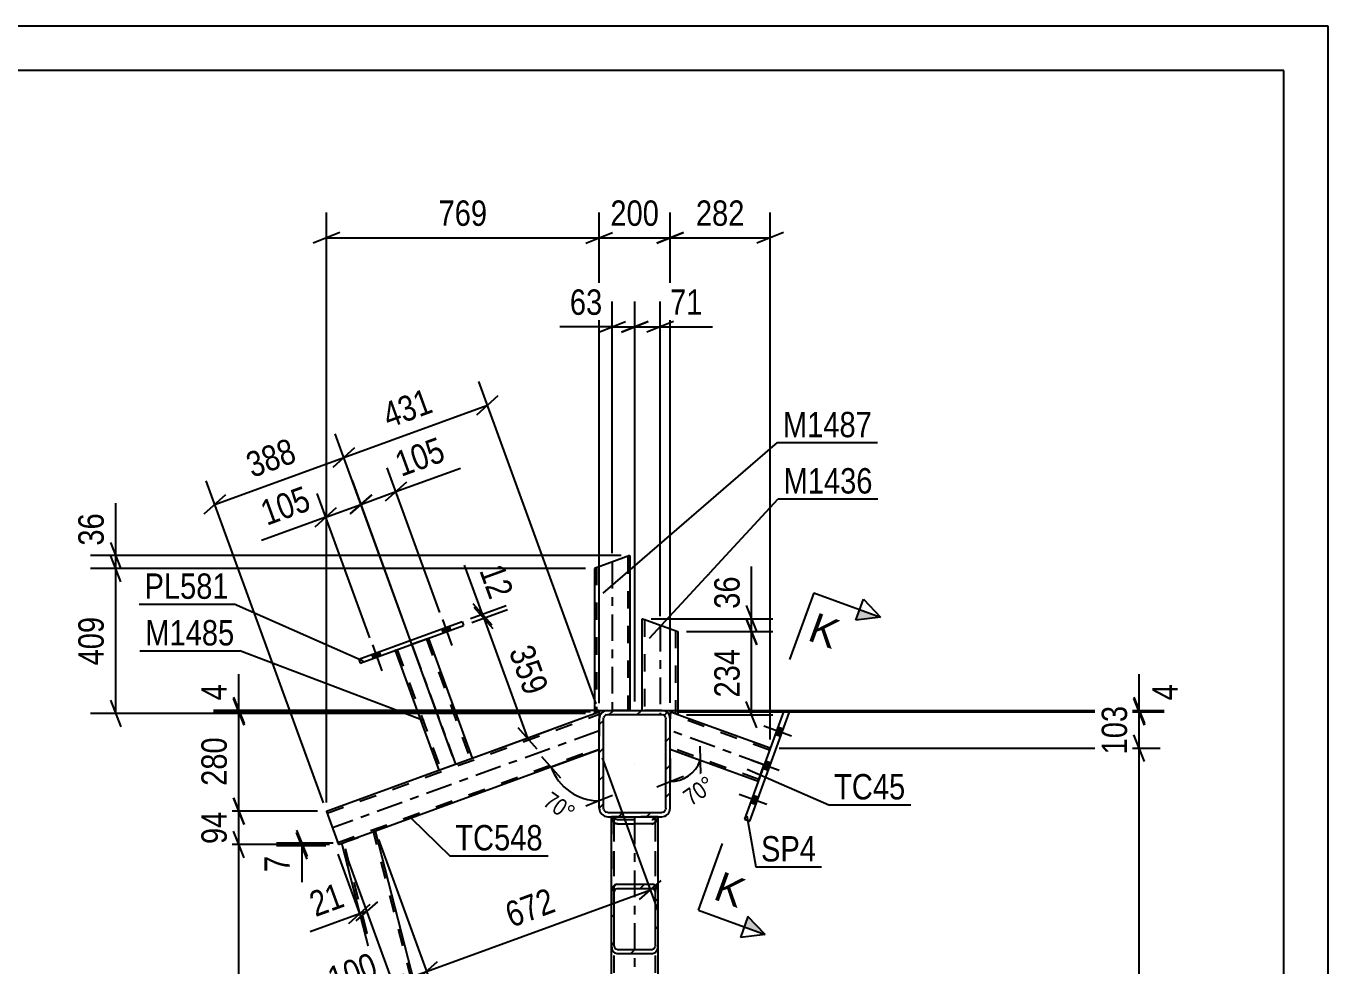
# Model space of a CAD drawing. Header units: millimetres. Extents: x -74 to 767, y -422 to 172.
# Drawn here: x 619.8 to 766.6, y 66.2 to 172.2 of the extents above; entities that cross this region are included whole.
import ezdxf

# ---------------------------------------------------------------- set-up
doc = ezdxf.new("R2010")
doc.units = ezdxf.units.MM
doc.linetypes.add('DXK_LINE_DOT2', pattern=[3.9198, 1.9599, -1.9599])
doc.linetypes.add('DXK_LINE_DOT3', pattern=[5.9187, 2.979, -0.9799, 0.9799, -0.9799])
doc.styles.add('Arial', font='ARIAL.TTF', dxfattribs={"height": 0.2})
doc.styles.add('Arial Narrow', font='ARIALN.TTF', dxfattribs={"height": 0.2})

# ---------------------------------------------------------------- blocks, each defined once
blk = doc.blocks.new('Unknown-389632863-1162')
at = {"color": 5, "linetype": 'Continuous'}
for p, q in [((766.64, 172.22), (-74.36, 172.22)), ((766.64, -421.78), (766.64, 172.22)), ((761.64, 167.22), (-69.36, 167.22)), ((761.64, -416.78), (761.64, 167.22))]:
    blk.add_line(p, q, dxfattribs=at)
blk = doc.blocks.new('Part-389632863-2352 - 2210')
at = {"color": 2, "linetype": 'Continuous'}
for p, q in [((692.46, 94.85), (692.46, 94.06)), ((703.73, 90.74), (693.31, 94.53)), ((702.36, 86.98), (692.46, 90.59))]:
    blk.add_line(p, q, dxfattribs=at)
at = {"color": 7, "linetype": 'DXK_LINE_DOT2'}
for p, q in [((693.31, 94.53), (692.46, 94.85)), ((692.46, 94.85), (692.46, 94.33)), ((703.65, 90.52), (692.46, 94.59)), ((692.46, 90.59), (692.46, 94.06)), ((702.45, 87.21), (692.46, 90.84)), ((702.36, 86.98), (703.73, 90.74))]:
    blk.add_line(p, q, dxfattribs=at)
at = {"color": 7, "linetype": 'DXK_LINE_DOT3'}
blk.add_line((703.05, 88.86), (692.46, 92.72), dxfattribs=at)
blk = doc.blocks.new('Part-389632863-2370 - 2210')
at = {"color": 7, "linetype": 'DXK_LINE_DOT2'}
for p, q in [((685.82, 83.02), (691.1, 83.02)), ((685.82, 68.53), (685.82, 83.02)), ((686.14, -32.58), (686.14, 83.02)), ((690.78, -32.58), (690.78, 83.02)), ((691.1, 68.53), (691.1, 83.02)), ((685.82, -32.58), (685.82, -18.09)), ((691.1, -32.58), (691.1, -18.09)), ((691.1, -32.58), (685.82, -32.58))]:
    blk.add_line(p, q, dxfattribs=at)
at = {"color": 7, "linetype": 'DXK_LINE_DOT3'}
blk.add_line((688.46, -32.58), (688.46, 83.02), dxfattribs=at)
at = {"color": 2, "linetype": 'Continuous'}
for p, q in [((685.82, -18.09), (685.82, 68.53)), ((691.1, -18.09), (691.1, 68.53))]:
    blk.add_line(p, q, dxfattribs=at)
blk = doc.blocks.new('Part-389632863-2306 - 2210')
at = {"linetype": 'Continuous'}
h = blk.add_hatch(dxfattribs=at)
h.set_pattern_fill('', scale=0.7, style=0, pattern_type=0)
h.set_pattern_definition([(45, (684.4554, 83.9788), (-1.57154, 1.57154), [])])
h.paths.add_polyline_path([(684.46, 94.06), (684.46, 83.98), (684.53, 83.61), (684.74, 83.3), (685.05, 83.09), (685.42, 83.02), (691.5, 83.02), (691.86, 83.09), (692.17, 83.3), (692.38, 83.61), (692.46, 83.98), (692.46, 94.06), (692.38, 94.43), (692.17, 94.74), (691.86, 94.95), (691.5, 95.02), (685.42, 95.02), (685.05, 94.95), (684.74, 94.74), (684.53, 94.43)])
h.paths.add_polyline_path([(685.08, 94.4), (685.23, 94.5), (685.42, 94.54), (691.5, 94.54), (691.68, 94.5), (691.83, 94.4), (691.94, 94.24), (691.98, 94.06), (691.98, 83.98), (691.94, 83.8), (691.83, 83.64), (691.68, 83.54), (691.5, 83.5), (685.42, 83.5), (685.23, 83.54), (685.08, 83.64), (684.97, 83.8), (684.94, 83.98), (684.94, 94.06), (684.97, 94.24)])
at = {"color": 2, "linetype": 'Continuous'}
for p, q in [((684.53, 94.43), (684.46, 94.06)), ((684.46, 83.98), (684.46, 94.06)), ((684.94, 94.06), (684.97, 94.24)), ((684.94, 83.98), (684.94, 94.06)), ((685.42, 95.02), (685.05, 94.95)), ((685.23, 94.5), (685.42, 94.54)), ((685.42, 95.02), (691.5, 95.02)), ((685.42, 94.54), (691.5, 94.54)), ((691.86, 94.95), (691.5, 95.02)), ((691.5, 94.54), (691.68, 94.5)), ((691.94, 94.24), (691.98, 94.06)), ((691.98, 83.98), (691.98, 94.06)), ((692.46, 94.06), (692.38, 94.43)), ((692.46, 83.98), (692.46, 94.06)), ((684.46, 83.98), (684.53, 83.61)), ((684.97, 83.8), (684.94, 83.98)), ((691.98, 83.98), (691.94, 83.8)), ((692.38, 83.61), (692.46, 83.98)), ((685.05, 83.09), (685.42, 83.02)), ((685.42, 83.5), (685.23, 83.54)), ((685.42, 83.5), (691.5, 83.5)), ((685.42, 83.02), (691.5, 83.02)), ((691.68, 83.54), (691.5, 83.5)), ((691.5, 83.02), (691.86, 83.09))]:
    blk.add_line(p, q, dxfattribs=at)
at = {"color": 7, "linetype": 'DXK_LINE_DOT3'}
blk.add_line((688.46, 89.02), (688.46, 89.02), dxfattribs=at)
at = {"color": 2, "linetype": 'Continuous'}
for centre, radius, start, end in [((685.42, 94.06), 0.96, 112.5, 157.5), ((685.42, 94.06), 0.48, 112.5, 157.5), ((691.5, 94.06), 0.48, 22.5, 67.5), ((691.5, 94.06), 0.96, 22.5, 67.5), ((685.42, 83.98), 0.48, 202.5, 247.5), ((691.5, 83.98), 0.48, 292.5, 337.5), ((685.42, 83.98), 0.96, 202.5, 247.5), ((691.5, 83.98), 0.96, 292.5, 337.5)]:
    blk.add_arc(centre, radius, start, end, dxfattribs=at)
blk = doc.blocks.new('Bolt-389632863-2275 - 2210')
at = {"linetype": 'Continuous'}
for points in [[(704.9, 92.08), (705.2, 92.91), (704.6, 93.13), (704.3, 92.3)], [(704.9, 92.08), (705.2, 92.91), (704.6, 93.13), (704.3, 92.3)], [(704.9, 92.08), (705.2, 92.91), (704.6, 93.13), (704.3, 92.3)], [(703.5, 88.23), (703.8, 89.06), (703.2, 89.28), (702.9, 88.45)], [(703.5, 88.23), (703.8, 89.06), (703.2, 89.28), (702.9, 88.45)], [(702.1, 84.38), (702.4, 85.2), (701.8, 85.42), (701.49, 84.6)], [(702.1, 84.38), (702.4, 85.2), (701.8, 85.42), (701.49, 84.6)], [(702.1, 84.38), (702.4, 85.2), (701.8, 85.42), (701.49, 84.6)]]:
    blk.add_hatch(color=1, dxfattribs=at).paths.add_polyline_path(points)
at = {"color": 1, "linetype": 'Continuous'}
for p, q in [((706.14, 92.1), (703.02, 93.23)), ((706.14, 92.1), (703.02, 93.23)), ((706.14, 92.1), (703.02, 93.23)), ((705.2, 92.91), (704.6, 93.13)), ((705.2, 92.91), (704.6, 93.13)), ((705.2, 92.91), (704.6, 93.13)), ((704.9, 92.08), (704.3, 92.3)), ((704.9, 92.08), (704.3, 92.3)), ((704.9, 92.08), (704.3, 92.3)), ((704.74, 88.25), (701.62, 89.38)), ((704.74, 88.25), (701.62, 89.38)), ((703.5, 88.23), (702.9, 88.45)), ((703.5, 88.23), (702.9, 88.45)), ((703.8, 89.06), (703.2, 89.28)), ((703.8, 89.06), (703.2, 89.28)), ((703.34, 84.39), (700.22, 85.53)), ((703.34, 84.39), (700.22, 85.53)), ((703.34, 84.39), (700.22, 85.53)), ((702.4, 85.2), (701.8, 85.42)), ((702.4, 85.2), (701.8, 85.42)), ((702.4, 85.2), (701.8, 85.42)), ((702.1, 84.38), (701.49, 84.6)), ((702.1, 84.38), (701.49, 84.6)), ((702.1, 84.38), (701.49, 84.6))]:
    blk.add_line(p, q, dxfattribs=at)
blk = doc.blocks.new('Bolt-389632863-39176 - 2210')
at = {"linetype": 'Continuous'}
for points in [[(667.53, 104.5), (666.7, 104.19), (666.87, 103.74), (667.69, 104.04)], [(659.63, 101.62), (658.81, 101.32), (658.97, 100.87), (659.8, 101.17)]]:
    blk.add_hatch(color=1, dxfattribs=at).paths.add_polyline_path(points)
at = {"color": 1, "linetype": 'Continuous'}
for p, q in [((666.77, 105.28), (667.84, 102.35)), ((667.53, 104.5), (667.69, 104.04)), ((666.7, 104.19), (666.87, 103.74)), ((658.81, 101.32), (658.97, 100.87)), ((658.88, 102.41), (659.95, 99.48)), ((659.63, 101.62), (659.8, 101.17))]:
    blk.add_line(p, q, dxfattribs=at)
blk = doc.blocks.new('Part-389632863-36369 - 2210')
at = {"color": 2, "linetype": 'Continuous'}
for p, q in [((659.21, 81.4), (655.88, 80.19)), ((685.82, -21.68), (659.21, 81.4)), ((655.43, 80.02), (655.46, 80.04)), ((684.5, -32.58), (655.43, 80.02)), ((655.46, 80.04), (655.88, 80.19)), ((684.5, -32.58), (685.42, -32.58))]:
    blk.add_line(p, q, dxfattribs=at)
at = {"color": 7, "linetype": 'DXK_LINE_DOT2'}
for p, q in [((685.82, -22.64), (658.98, 81.32)), ((659.17, 81.39), (659.21, 81.4)), ((655.56, 80.07), (655.88, 80.19)), ((684.75, -32.58), (655.66, 80.11)), ((655.67, 80.11), (655.66, 80.11)), ((655.66, 80.11), (655.67, 80.11)), ((655.71, 80.13), (655.67, 80.11)), ((685.82, -32.58), (685.82, -21.68)), ((685.42, -32.58), (685.82, -32.58))]:
    blk.add_line(p, q, dxfattribs=at)
blk = doc.blocks.new('Part-389632863-2341 - 2210')
at = {"color": 2, "linetype": 'Continuous'}
for p, q in [((705.27, 94.97), (700.82, 82.75)), ((701.43, 82.53), (705.87, 94.75)), ((705.87, 94.75), (705.27, 94.97)), ((700.82, 82.75), (701.43, 82.53))]:
    blk.add_line(p, q, dxfattribs=at)
blk = doc.blocks.new('Part-389632863-2378 - 2210')
at = {"linetype": 'Continuous'}
h = blk.add_hatch(dxfattribs=at)
h.set_pattern_fill('', scale=0.7, style=0, pattern_type=0)
h.set_pattern_definition([(45, (685.8154, 68.5273), (-1.57154, 1.57154), [])])
h.paths.add_polyline_path([(685.82, 74.46), (685.82, 68.53), (685.86, 68.16), (686, 67.86), (686.21, 67.65), (686.46, 67.58), (690.46, 67.58), (690.7, 67.65), (690.91, 67.86), (691.05, 68.16), (691.1, 68.53), (691.1, 74.46), (691.05, 74.82), (690.91, 75.13), (690.7, 75.33), (690.46, 75.4), (686.46, 75.4), (686.21, 75.33), (686, 75.13), (685.86, 74.82)])
h.paths.add_polyline_path([(686.23, 74.79), (686.33, 74.89), (686.46, 74.93), (690.46, 74.93), (690.58, 74.89), (690.68, 74.79), (690.75, 74.64), (690.78, 74.46), (690.78, 68.53), (690.75, 68.35), (690.68, 68.19), (690.58, 68.09), (690.46, 68.05), (686.46, 68.05), (686.33, 68.09), (686.23, 68.19), (686.16, 68.35), (686.14, 68.53), (686.14, 74.46), (686.16, 74.64)])
at = {"color": 2, "linetype": 'Continuous'}
for p, q in [((685.82, 74.46), (685.82, 83.02)), ((691.1, 74.46), (691.1, 83.02)), ((686.46, 75.4), (686.21, 75.33)), ((686.33, 74.89), (686.46, 74.93)), ((686.46, 75.4), (690.46, 75.4)), ((686.46, 74.93), (690.46, 74.93)), ((690.7, 75.33), (690.46, 75.4)), ((690.46, 74.93), (690.58, 74.89)), ((685.86, 74.82), (685.82, 74.46)), ((685.82, 68.53), (685.82, 74.46)), ((686.14, 74.46), (686.16, 74.64)), ((686.14, 68.53), (686.14, 74.46)), ((690.75, 74.64), (690.78, 74.46)), ((690.78, 68.53), (690.78, 74.46)), ((691.1, 74.46), (691.05, 74.82)), ((691.1, 68.53), (691.1, 74.46)), ((685.82, 68.53), (685.86, 68.16)), ((686.16, 68.35), (686.14, 68.53)), ((686.21, 67.65), (686.46, 67.58)), ((686.46, 68.05), (686.33, 68.09)), ((686.46, 68.05), (690.46, 68.05)), ((686.46, 67.58), (690.46, 67.58)), ((690.58, 68.09), (690.46, 68.05)), ((690.46, 67.58), (690.7, 67.65)), ((690.78, 68.53), (690.75, 68.35)), ((691.05, 68.16), (691.1, 68.53))]:
    blk.add_line(p, q, dxfattribs=at)
at = {"color": 7, "linetype": 'DXK_LINE_DOT2'}
for p, q in [((691.1, 83.02), (685.82, 83.02)), ((685.86, 82.8), (685.84, 83.02)), ((686.14, 68.53), (686.14, 83.02)), ((686.16, 83.02), (686.16, 82.99)), ((686.46, 82.22), (686.21, 82.29)), ((686.33, 82.73), (686.46, 82.69)), ((686.46, 82.69), (690.46, 82.69)), ((690.46, 82.69), (690.58, 82.73)), ((690.7, 82.29), (690.46, 82.22)), ((690.75, 82.99), (690.76, 83.02)), ((690.78, 83.02), (690.76, 83.02)), ((690.78, 68.53), (690.78, 83.02)), ((691.08, 83.02), (691.05, 82.8)), ((686.46, 82.22), (690.46, 82.22)), ((685.82, 68.53), (685.82, 74.46)), ((691.1, 68.53), (691.1, 74.46))]:
    blk.add_line(p, q, dxfattribs=at)
for centre, radius, start, end in [((686.71, 83), 0.863, 192.9985, 235.0231), ((686.58, 83.08), 0.432, 192.9985, 235.0231), ((690.33, 83.08), 0.432, 304.9769, 347.0015), ((690.21, 83), 0.863, 304.9769, 347.0015)]:
    blk.add_arc(centre, radius, start, end, dxfattribs=at)
at = {"color": 2, "linetype": 'Continuous'}
for centre, radius, start, end in [((686.71, 74.62), 0.863, 124.9769, 167.0015), ((686.58, 74.54), 0.432, 124.9769, 167.0015), ((690.33, 74.54), 0.432, 12.9985, 55.0231), ((690.21, 74.62), 0.863, 12.9985, 55.0231), ((686.71, 68.36), 0.863, 192.9985, 235.0231), ((686.58, 68.44), 0.432, 192.9985, 235.0231), ((690.33, 68.44), 0.432, 304.9769, 347.0015), ((690.21, 68.36), 0.863, 304.9769, 347.0015)]:
    blk.add_arc(centre, radius, start, end, dxfattribs=at)
blk = doc.blocks.new('Part-389632863-2381 - 2210')
at = {"color": 7, "linetype": 'DXK_LINE_DOT2'}
for p, q in [((691.1, 83.02), (685.82, 83.02)), ((685.82, 83.02), (685.82, 72.38)), ((685.84, 83.02), (685.86, 82.8)), ((686.14, 72.38), (686.14, 83.02)), ((686.14, 83.02), (686.16, 83.02)), ((686.16, 82.99), (686.16, 83.02)), ((686.21, 82.29), (686.33, 82.26)), ((686.46, 82.69), (686.33, 82.73)), ((686.33, 82.26), (686.46, 82.22)), ((686.46, 82.69), (690.46, 82.69)), ((690.58, 82.73), (690.46, 82.69)), ((690.46, 82.22), (690.68, 82.29)), ((690.68, 82.29), (690.7, 82.29)), ((690.76, 83.02), (690.75, 82.99)), ((690.78, 72.38), (690.78, 83.02)), ((691.05, 82.8), (691.08, 83.02)), ((691.1, 72.38), (691.1, 83.02)), ((690.46, 82.22), (686.46, 82.22))]:
    blk.add_line(p, q, dxfattribs=at)
for centre, radius, start, end in [((686.71, 83), 0.863, 192.9984, 235.023), ((686.58, 83.08), 0.432, 192.9984, 235.023), ((690.33, 83.08), 0.432, 304.977, 347.0016), ((690.21, 83), 0.863, 304.977, 347.0016)]:
    blk.add_arc(centre, radius, start, end, dxfattribs=at)
blk = doc.blocks.new('Part-389632863-36368 - 2210')
at = {"color": 7, "linetype": 'DXK_LINE_DOT2'}
for p, q in [((653.76, 83.42), (684.46, 94.59)), ((683.92, 94.65), (684.46, 94.84)), ((684.46, 94.84), (684.46, 94.7)), ((684.46, 94.06), (684.46, 90.59)), ((654.97, 80.11), (684.46, 90.84)), ((666.37, 88.26), (670.13, 89.63)), ((653.68, 83.64), (653.7, 83.61)), ((653.7, 83.61), (653.73, 83.51)), ((655.43, 80.02), (659.21, 81.4)), ((654.95, 80.16), (654.94, 80.18)), ((654.95, 80.16), (654.96, 80.13)), ((654.96, 80.13), (654.95, 80.16)), ((654.96, 80.13), (654.97, 80.11)), ((654.97, 80.11), (654.96, 80.13))]:
    blk.add_line(p, q, dxfattribs=at)
at = {"color": 2, "linetype": 'Continuous'}
for p, q in [((670.13, 89.63), (683.92, 94.65)), ((684.46, 94.84), (684.46, 94.81)), ((684.46, 94.81), (684.46, 94.7)), ((684.46, 94.7), (684.46, 94.33)), ((684.46, 94.33), (684.46, 94.06)), ((684.46, 90.59), (659.21, 81.4)), ((653.68, 83.64), (666.37, 88.26)), ((653.68, 83.64), (653.85, 83.19)), ((653.85, 83.19), (655.05, 79.89)), ((655.05, 79.89), (655.43, 80.02))]:
    blk.add_line(p, q, dxfattribs=at)
at = {"color": 7, "linetype": 'DXK_LINE_DOT3'}
blk.add_line((684.46, 92.72), (654.37, 81.77), dxfattribs=at)
blk = doc.blocks.new('Part-389632863-39169 - 2210')
at = {"color": 7, "linetype": 'DXK_LINE_DOT2'}
for p, q in [((665.21, 103.14), (661.45, 101.78)), ((664.99, 103.06), (669.9, 89.55)), ((665.21, 103.14), (665.21, 103.14)), ((665.21, 103.14), (665.21, 103.14)), ((661.45, 101.78), (661.45, 101.77)), ((661.45, 101.77), (661.45, 101.78)), ((661.68, 101.86), (666.6, 88.34))]:
    blk.add_line(p, q, dxfattribs=at)
at = {"color": 2, "linetype": 'Continuous'}
for p, q in [((665.21, 103.14), (670.13, 89.63)), ((661.45, 101.77), (666.37, 88.26)), ((666.37, 88.26), (670.13, 89.63))]:
    blk.add_line(p, q, dxfattribs=at)
at = {"color": 7, "linetype": 'DXK_LINE_DOT3'}
blk.add_line((663.33, 102.46), (668.25, 88.95), dxfattribs=at)
blk = doc.blocks.new('Part-389632863-39166 - 2210')
at = {"color": 2, "linetype": 'Continuous'}
for p, q in [((689.31, 95.02), (689.31, 105.35)), ((689.31, 105.35), (689.35, 105.34)), ((689.35, 105.34), (689.45, 105.3)), ((689.45, 105.3), (689.79, 105.18)), ((689.79, 105.18), (693.31, 103.9)), ((693.31, 103.9), (693.31, 94.53)), ((691.5, 95.02), (692.46, 95.02)), ((692.46, 95.02), (692.46, 94.85)), ((693.28, 94.55), (692.46, 94.85)), ((693.31, 94.53), (693.28, 94.55))]:
    blk.add_line(p, q, dxfattribs=at)
at = {"color": 7, "linetype": 'DXK_LINE_DOT2'}
for p, q in [((689.45, 105.3), (689.7, 105.21)), ((689.55, 105.27), (689.55, 95.02)), ((689.55, 105.27), (689.57, 105.26)), ((689.61, 105.25), (689.79, 105.18)), ((693.07, 103.99), (693.07, 94.62)), ((691.5, 95.02), (689.31, 95.02))]:
    blk.add_line(p, q, dxfattribs=at)
at = {"color": 7, "linetype": 'DXK_LINE_DOT3'}
blk.add_line((691.31, 104.63), (691.31, 94.53), dxfattribs=at)
blk = doc.blocks.new('Part-389632863-39170 - 2210')
at = {"color": 2, "linetype": 'Continuous'}
for p, q in [((657.34, 100.79), (668.99, 105.03)), ((657.51, 100.34), (669.16, 104.58)), ((668.99, 105.03), (669.16, 104.58)), ((657.34, 100.79), (657.51, 100.34))]:
    blk.add_line(p, q, dxfattribs=at)
blk = doc.blocks.new('Part-389632863-39172 - 2210')
at = {"color": 2, "linetype": 'Continuous'}
for p, q in [((687.92, 112.47), (683.92, 111.02)), ((687.92, 112.47), (687.92, 95.02)), ((683.92, 111.02), (683.92, 94.65)), ((683.92, 94.65), (684.46, 94.84)), ((684.46, 94.84), (684.46, 95.02)), ((684.46, 95.02), (685.42, 95.02))]:
    blk.add_line(p, q, dxfattribs=at)
at = {"color": 7, "linetype": 'DXK_LINE_DOT3'}
blk.add_line((685.92, 111.75), (685.92, 94.65), dxfattribs=at)
at = {"color": 7, "linetype": 'DXK_LINE_DOT2'}
for p, q in [((687.68, 112.39), (687.68, 95.02)), ((684.16, 111.1), (684.18, 111.11)), ((684.16, 111.1), (684.16, 94.74)), ((687.92, 95.02), (685.42, 95.02))]:
    blk.add_line(p, q, dxfattribs=at)
blk = doc.blocks.new('Bolt-389632863-39175 - 2210')
at = {"linetype": 'Continuous'}
for points in [[(667.53, 104.5), (666.7, 104.19), (666.87, 103.74), (667.69, 104.04)], [(659.63, 101.62), (658.81, 101.32), (658.97, 100.87), (659.8, 101.17)]]:
    blk.add_hatch(color=1, dxfattribs=at).paths.add_polyline_path(points)
at = {"color": 1, "linetype": 'Continuous'}
for p, q in [((666.77, 105.28), (667.84, 102.35)), ((667.53, 104.5), (667.69, 104.04)), ((666.7, 104.19), (666.87, 103.74)), ((658.81, 101.32), (658.97, 100.87)), ((658.88, 102.41), (659.95, 99.48)), ((659.63, 101.62), (659.8, 101.17))]:
    blk.add_line(p, q, dxfattribs=at)
blk = doc.blocks.new('StraightDimension-389632863-38601 - 2210')
at = {"color": 7, "linetype": 'Continuous'}
for p, q in [((643.8, 95.02), (643.8, 99.1)), ((643.8, 95.02), (643.8, 99.1)), ((643.2, 96.52), (644.4, 93.52)), ((644.4, 93.34), (643.2, 96.34)), ((684.42, 95.02), (640.95, 95.02)), ((683.46, 94.84), (640.95, 94.84)), ((643.8, 94.84), (643.8, 95.02))]:
    blk.add_line(p, q, dxfattribs=at)
at = {"color": 0}
blk.add_wipeout([(643.05, 98.57), (638.85, 98.57), (638.85, 95.54), (643.05, 95.54)], dxfattribs=at)
at = {"color": 3, "style": 'Arial Narrow'}
blk.add_text('4', height=2.86, rotation=90.0002, dxfattribs=at).set_placement((642.45, 96.14))
blk = doc.blocks.new('StraightDimension-389632863-38658 - 2210')
at = {"color": 7, "linetype": 'Continuous'}
for p, q in [((650.31, 81.52), (651.51, 78.52)), ((651.51, 78.23), (650.31, 81.23)), ((654.43, 80.02), (648.06, 80.02)), ((653.63, 79.73), (648.06, 79.73)), ((650.91, 79.73), (650.91, 80.02)), ((650.91, 79.73), (650.91, 75.65)), ((650.91, 79.73), (650.91, 75.65))]:
    blk.add_line(p, q, dxfattribs=at)
at = {"color": 0}
blk.add_wipeout([(650.16, 79.21), (645.96, 79.21), (645.96, 76.18), (650.16, 76.18)], dxfattribs=at)
at = {"color": 3, "style": 'Arial Narrow'}
blk.add_text('7', height=2.86, rotation=90.0002, dxfattribs=at).set_placement((649.56, 76.78))
blk = doc.blocks.new('StraightDimension-389632863-25273 - 2210')
at = {"color": 7, "linetype": 'Continuous'}
for p, q in [((745.93, 89.24), (744.73, 92.24)), ((704.73, 90.74), (747.73, 90.74)), ((745.33, -46.33), (745.33, 90.74)), ((744.73, -44.83), (745.93, -47.83)), ((715.79, -46.33), (747.73, -46.33))]:
    blk.add_line(p, q, dxfattribs=at)
at = {"color": 0}
blk.add_wipeout([(744.58, 26.46), (740.38, 26.46), (740.38, 17.95), (744.58, 17.95)], dxfattribs=at)
at = {"color": 3, "style": 'Arial Narrow'}
blk.add_text('3427', height=2.863, rotation=90.0002, dxfattribs=at).set_placement((743.98, 18.55))
blk = doc.blocks.new('StraightDimension-389632863-38708 - 2210')
at = {"color": 7, "linetype": 'Continuous'}
for p, q in [((684.8, 89.65), (691.04, 72.5)), ((659.55, 80.46), (665.79, 63.31)), ((689.01, 73.68), (691.42, 75.83)), ((664.97, 65.57), (690.22, 74.76)), ((666.17, 66.64), (663.76, 64.49))]:
    blk.add_line(p, q, dxfattribs=at)
at = {"color": 0}
blk.add_wipeout([(680.48, 72.01), (679.04, 75.96), (672.76, 73.67), (674.2, 69.72)], dxfattribs=at)
at = {"color": 3, "style": 'Arial Narrow'}
blk.add_text('672', height=2.863, rotation=20.002, dxfattribs=at).set_placement((674.55, 70.49))
blk = doc.blocks.new('StraightDimension-389632863-25271 - 2210')
at = {"color": 7, "linetype": 'Continuous'}
for p, q in [((745.33, 95.02), (745.33, 99.1)), ((745.33, 95.02), (745.33, 99.1)), ((744.73, 96.52), (745.93, 93.52)), ((745.93, 93.35), (744.73, 96.35)), ((692.5, 95.02), (748.18, 95.02)), ((693.46, 94.85), (748.18, 94.85)), ((745.33, 94.85), (745.33, 95.02))]:
    blk.add_line(p, q, dxfattribs=at)
at = {"color": 0}
blk.add_wipeout([(750.28, 98.57), (746.08, 98.57), (746.08, 95.54), (750.28, 95.54)], dxfattribs=at)
at = {"color": 3, "style": 'Arial Narrow'}
blk.add_text('4', height=2.86, rotation=90.0002, dxfattribs=at).set_placement((749.68, 96.14))
blk = doc.blocks.new('StraightDimension-389632863-25272 - 2210')
at = {"color": 7, "linetype": 'Continuous'}
for p, q in [((744.73, 96.35), (745.93, 93.35)), ((693.46, 94.85), (747.73, 94.85)), ((745.33, 90.74), (745.33, 94.85)), ((745.93, 89.24), (744.73, 92.24)), ((704.73, 90.74), (747.73, 90.74))]:
    blk.add_line(p, q, dxfattribs=at)
at = {"color": 0}
blk.add_wipeout([(744.58, 96.14), (740.38, 96.14), (740.38, 89.45), (744.58, 89.45)], dxfattribs=at)
at = {"color": 3, "style": 'Arial Narrow'}
blk.add_text('103', height=2.863, rotation=90.0002, dxfattribs=at).set_placement((743.98, 90.05))
blk = doc.blocks.new('StraightDimension-389632863-38604 - 2210')
at = {"color": 7, "linetype": 'Continuous'}
for p, q in [((644.4, 78.39), (643.2, 81.39)), ((654.05, 79.89), (640.95, 79.89)), ((643.8, -32.58), (643.8, 79.89)), ((643.2, -31.08), (644.4, -34.08)), ((683.5, -32.58), (640.95, -32.58))]:
    blk.add_line(p, q, dxfattribs=at)
at = {"color": 0}
blk.add_wipeout([(643.05, 27.91), (638.85, 27.91), (638.85, 19.4), (643.05, 19.4)], dxfattribs=at)
at = {"color": 3, "style": 'Arial Narrow'}
blk.add_text('2812', height=2.863, rotation=90.0002, dxfattribs=at).set_placement((642.45, 20))
blk = doc.blocks.new('StraightDimension-389632863-38602 - 2210')
at = {"color": 7, "linetype": 'Continuous'}
for p, q in [((643.2, 96.34), (644.4, 93.34)), ((683.46, 94.84), (640.95, 94.84)), ((643.8, 83.64), (643.8, 94.84)), ((644.4, 82.14), (643.2, 85.14)), ((652.68, 83.64), (640.95, 83.64))]:
    blk.add_line(p, q, dxfattribs=at)
at = {"color": 0}
blk.add_wipeout([(643.05, 92.59), (638.85, 92.59), (638.85, 85.9), (643.05, 85.9)], dxfattribs=at)
at = {"color": 3, "style": 'Arial Narrow'}
blk.add_text('280', height=2.863, rotation=90.0002, dxfattribs=at).set_placement((642.45, 86.5))
blk = doc.blocks.new('AngleDimension-389632863-24909 - 2210')
at = {"color": 7, "linetype": 'Continuous'}
for p, q in [((695.84, 89.36), (692.46, 90.59)), ((692.46, 86.98), (692.46, 90.59)), ((692.46, 89.59), (692.46, 86.98)), ((695.79, 90.97), (695.89, 87.74)), ((690.96, 86.38), (693.96, 87.58))]:
    blk.add_line(p, q, dxfattribs=at)
blk.add_arc((692.46, 90.59), 3.61, 270, 340.0003, dxfattribs=at)
at = {"color": 0}
blk.add_wipeout([(698.24, 86.08), (696.63, 88.38), (693.1, 85.91), (694.71, 83.61)], dxfattribs=at)
at = {"color": 3, "style": 'Arial Narrow'}
blk.add_text('70°', height=1.909, rotation=35.002, dxfattribs=at).set_placement((694.81, 84.17))
blk = doc.blocks.new('StraightDimension-389632863-38603 - 2210')
at = {"color": 7, "linetype": 'Continuous'}
for p, q in [((643.2, 85.14), (644.4, 82.14)), ((652.68, 83.64), (640.95, 83.64)), ((643.8, 79.89), (643.8, 83.64)), ((644.4, 78.39), (643.2, 81.39)), ((654.05, 79.89), (640.95, 79.89))]:
    blk.add_line(p, q, dxfattribs=at)
at = {"color": 0}
blk.add_wipeout([(643.05, 84.19), (638.85, 84.19), (638.85, 79.34), (643.05, 79.34)], dxfattribs=at)
at = {"color": 3, "style": 'Arial Narrow'}
blk.add_text('94', height=2.863, rotation=90.0002, dxfattribs=at).set_placement((642.45, 79.94))
blk = doc.blocks.new('StraightDimension-389632863-42495 - 2210')
at = {"color": 7, "linetype": 'Continuous'}
for p, q in [((684.46, 95.84), (684.46, 151.18)), ((692.46, 95.85), (692.46, 151.18)), ((682.96, 147.73), (685.96, 148.93)), ((684.46, 148.33), (692.46, 148.33)), ((693.96, 148.93), (690.96, 147.73))]:
    blk.add_line(p, q, dxfattribs=at)
at = {"color": 0}
blk.add_wipeout([(691.8, 149.08), (691.8, 153.28), (685.11, 153.28), (685.11, 149.08)], dxfattribs=at)
at = {"color": 3, "style": 'Arial Narrow'}
blk.add_text('200', height=2.863, dxfattribs=at).set_placement((685.71, 149.68))
blk = doc.blocks.new('StraightDimension-389632863-38673 - 2210')
at = {"color": 7, "linetype": 'Continuous'}
for p, q in [((654.97, 78.79), (658.24, 69.81)), ((655.77, 79.08), (659.04, 70.1)), ((659.43, 73.43), (657.02, 71.28)), ((656.21, 70.98), (658.62, 73.14)), ((657.42, 72.06), (658.22, 72.35))]:
    blk.add_line(p, q, dxfattribs=at)
at = {"color": 0}
blk.add_wipeout([(656.67, 72.59), (655.23, 76.53), (650.67, 74.87), (652.11, 70.93)], dxfattribs=at)
at = {"color": 7, "linetype": 'Continuous'}
blk.add_line((657.42, 72.06), (651.87, 70.04), dxfattribs=at)
blk.add_line((657.42, 72.06), (651.87, 70.04), dxfattribs=at)
at = {"color": 3, "style": 'Arial Narrow'}
blk.add_text('21', height=2.863, rotation=20.002, dxfattribs=at).set_placement((652.46, 71.69))
blk = doc.blocks.new('StraightDimension-389632863-38709 - 2210')
at = {"color": 7, "linetype": 'Continuous'}
for p, q in [((659.55, 80.46), (665.79, 63.31)), ((655.77, 79.08), (662.01, 61.94)), ((666.17, 66.64), (663.76, 64.49)), ((659.99, 63.12), (662.4, 65.27)), ((661.19, 64.19), (664.97, 65.57))]:
    blk.add_line(p, q, dxfattribs=at)
at = {"color": 0}
blk.add_wipeout([(660.44, 64.72), (659.01, 68.66), (652.72, 66.38), (654.16, 62.43)], dxfattribs=at)
at = {"color": 7, "linetype": 'Continuous'}
blk.add_line((661.19, 64.19), (653.92, 61.55), dxfattribs=at)
blk.add_line((661.19, 64.19), (653.92, 61.55), dxfattribs=at)
at = {"color": 3, "style": 'Arial Narrow'}
blk.add_text('100', height=2.863, rotation=20.002, dxfattribs=at).set_placement((654.52, 63.2))
blk = doc.blocks.new('AngleDimension-389632863-38764 - 2210')
at = {"color": 7, "linetype": 'Continuous'}
for p, q in [((677.94, 89.81), (680.09, 87.4)), ((679.01, 88.61), (684.46, 90.59)), ((683.52, 90.25), (679.01, 88.61)), ((684.46, 84.8), (684.46, 90.59)), ((685.96, 85.4), (682.96, 84.2))]:
    blk.add_line(p, q, dxfattribs=at)
blk.add_arc((684.46, 90.59), 5.79, 199.9999, 270, dxfattribs=at)
at = {"color": 0}
blk.add_wipeout([(680.95, 81.83), (682.55, 84.12), (679.03, 86.59), (677.42, 84.3)], dxfattribs=at)
at = {"color": 3, "style": 'Arial Narrow'}
blk.add_text('70°', height=1.909, rotation=-35.002, dxfattribs=at).set_placement((677.98, 84.39))
blk = doc.blocks.new('StraightDimension-389632863-42494 - 2210')
at = {"color": 7, "linetype": 'Continuous'}
for p, q in [((692.46, 95.85), (692.46, 151.18)), ((703.73, 91.74), (703.73, 151.18)), ((690.96, 147.73), (693.96, 148.93)), ((692.46, 148.33), (703.73, 148.33)), ((705.23, 148.93), (702.23, 147.73))]:
    blk.add_line(p, q, dxfattribs=at)
at = {"color": 0}
blk.add_wipeout([(701.44, 149.08), (701.44, 153.28), (694.75, 153.28), (694.75, 149.08)], dxfattribs=at)
at = {"color": 3, "style": 'Arial Narrow'}
blk.add_text('282', height=2.863, dxfattribs=at).set_placement((695.35, 149.68))
blk = doc.blocks.new('StraightDimension-389632863-42496 - 2210')
at = {"color": 7, "linetype": 'Continuous'}
for p, q in [((653.7, 84.61), (653.7, 151.18)), ((684.46, 95.84), (684.46, 151.18)), ((655.2, 148.93), (652.2, 147.73)), ((653.7, 148.33), (684.46, 148.33)), ((682.96, 147.73), (685.96, 148.93))]:
    blk.add_line(p, q, dxfattribs=at)
at = {"color": 0}
blk.add_wipeout([(672.42, 149.08), (672.42, 153.28), (665.73, 153.28), (665.73, 149.08)], dxfattribs=at)
at = {"color": 3, "style": 'Arial Narrow'}
blk.add_text('769', height=2.863, dxfattribs=at).set_placement((666.33, 149.68))
blk = doc.blocks.new('StraightDimension-389632863-42539 - 2210')
at = {"color": 7, "linetype": 'Continuous'}
for p, q in [((684.11, 95.75), (670.87, 132.12)), ((655.66, 123.55), (671.85, 129.44)), ((670.64, 128.37), (673.05, 130.52)), ((667.91, 89.89), (654.68, 126.23)), ((656.86, 124.63), (654.45, 122.47))]:
    blk.add_line(p, q, dxfattribs=at)
at = {"color": 0}
blk.add_wipeout([(666.64, 128.34), (665.2, 132.29), (658.92, 130), (660.35, 126.06)], dxfattribs=at)
at = {"color": 3, "style": 'Arial Narrow'}
blk.add_text('431', height=2.863, rotation=20.002, dxfattribs=at).set_placement((660.71, 126.83))
blk = doc.blocks.new('StraightDimension-389632863-42540 - 2210')
at = {"color": 7, "linetype": 'Continuous'}
for p, q in [((667.91, 89.89), (654.68, 126.23)), ((641.09, 118.25), (655.66, 123.55)), ((654.45, 122.47), (656.86, 124.63)), ((653.34, 84.58), (640.11, 120.93)), ((642.29, 119.32), (639.88, 117.17))]:
    blk.add_line(p, q, dxfattribs=at)
at = {"color": 0}
blk.add_wipeout([(651.26, 122.75), (649.82, 126.69), (643.54, 124.41), (644.97, 120.46)], dxfattribs=at)
at = {"color": 3, "style": 'Arial Narrow'}
blk.add_text('388', height=2.863, rotation=20.002, dxfattribs=at).set_placement((645.33, 121.23))
blk = doc.blocks.new('StraightDimension-389632863-42619 - 2210')
at = {"color": 7, "linetype": 'Continuous'}
for p, q in [((670.1, 104.92), (674.11, 106.38)), ((672.51, 104.2), (670.36, 106.61)), ((671.44, 105.41), (676.35, 91.9)), ((671.07, 89.97), (679.03, 92.87)), ((675.28, 93.1), (677.43, 90.69))]:
    blk.add_line(p, q, dxfattribs=at)
at = {"color": 0}
blk.add_wipeout([(675.74, 95.77), (679.69, 97.2), (677.4, 103.49), (673.46, 102.05)], dxfattribs=at)
at = {"color": 3, "style": 'Arial Narrow'}
blk.add_text('359', height=2.863, rotation=-69.9983, dxfattribs=at).set_placement((674.23, 101.69))
blk = doc.blocks.new('StraightDimension-389632863-42620 - 2210')
at = {"color": 7, "linetype": 'Continuous'}
for p, q in [((669.93, 105.37), (673.95, 106.83)), ((670.1, 104.92), (674.11, 106.38)), ((670.19, 107.06), (672.35, 104.65)), ((672.51, 104.2), (670.36, 106.61)), ((671.27, 105.86), (671.44, 105.41))]:
    blk.add_line(p, q, dxfattribs=at)
at = {"color": 0}
blk.add_wipeout([(671.8, 106.61), (675.74, 108.04), (674.08, 112.61), (670.14, 111.17)], dxfattribs=at)
at = {"color": 7, "linetype": 'Continuous'}
blk.add_line((671.27, 105.86), (669.25, 111.41), dxfattribs=at)
blk.add_line((671.27, 105.86), (669.25, 111.41), dxfattribs=at)
at = {"color": 3, "style": 'Arial Narrow'}
blk.add_text('12', height=2.863, rotation=-69.9983, dxfattribs=at).set_placement((670.9, 110.81))
blk = doc.blocks.new('StraightDimension-389632863-42638 - 2210')
at = {"color": 7, "linetype": 'Continuous'}
for p, q in [((666.49, 106.07), (660.55, 122.37)), ((662.83, 103.85), (656.61, 120.94)), ((662.73, 120.77), (660.32, 118.62)), ((656.38, 117.18), (658.79, 119.33)), ((657.58, 118.26), (661.53, 119.69))]:
    blk.add_line(p, q, dxfattribs=at)
at = {"color": 0}
blk.add_wipeout([(668.05, 122.86), (666.61, 126.81), (660.33, 124.53), (661.77, 120.58)], dxfattribs=at)
at = {"color": 7, "linetype": 'Continuous'}
blk.add_line((661.53, 119.69), (668.8, 122.34), dxfattribs=at)
blk.add_line((661.53, 119.69), (668.8, 122.34), dxfattribs=at)
at = {"color": 3, "style": 'Arial Narrow'}
blk.add_text('105', height=2.863, rotation=20.002, dxfattribs=at).set_placement((662.12, 121.35))
blk = doc.blocks.new('StraightDimension-389632863-42639 - 2210')
at = {"color": 7, "linetype": 'Continuous'}
for p, q in [((662.83, 103.85), (656.61, 120.94)), ((658.59, 103.2), (652.66, 119.5)), ((658.79, 119.33), (656.38, 117.18)), ((652.43, 115.74), (654.84, 117.9)), ((653.63, 116.82), (657.58, 118.26))]:
    blk.add_line(p, q, dxfattribs=at)
at = {"color": 0}
blk.add_wipeout([(652.88, 117.35), (651.45, 121.29), (645.17, 119.01), (646.6, 115.06)], dxfattribs=at)
at = {"color": 7, "linetype": 'Continuous'}
blk.add_line((653.63, 116.82), (646.37, 114.18), dxfattribs=at)
blk.add_line((653.63, 116.82), (646.37, 114.18), dxfattribs=at)
at = {"color": 3, "style": 'Arial Narrow'}
blk.add_text('105', height=2.863, rotation=20.002, dxfattribs=at).set_placement((646.96, 115.83))
blk = doc.blocks.new('StraightDimension-389632863-42715 - 2210')
at = {"color": 7, "linetype": 'Continuous'}
for p, q in [((701.64, 105.35), (701.64, 111.26)), ((701.64, 105.35), (701.64, 111.26)), ((701.04, 106.85), (702.24, 103.85)), ((690.31, 105.35), (704.04, 105.35)), ((702.24, 102.4), (701.04, 105.4)), ((701.64, 103.9), (701.64, 105.35)), ((694.31, 103.9), (704.04, 103.9))]:
    blk.add_line(p, q, dxfattribs=at)
at = {"color": 0}
blk.add_wipeout([(700.89, 110.73), (696.69, 110.73), (696.69, 105.88), (700.89, 105.88)], dxfattribs=at)
at = {"color": 3, "style": 'Arial Narrow'}
blk.add_text('36', height=2.863, rotation=90.0002, dxfattribs=at).set_placement((700.29, 106.48))
blk = doc.blocks.new('StraightDimension-389632863-42716 - 2210')
at = {"color": 7, "linetype": 'Continuous'}
for p, q in [((701.04, 105.4), (702.24, 102.4)), ((694.31, 103.9), (704.04, 103.9)), ((701.64, 94.53), (701.64, 103.9)), ((702.24, 93.03), (701.04, 96.03)), ((694.31, 94.53), (704.04, 94.53))]:
    blk.add_line(p, q, dxfattribs=at)
at = {"color": 0}
blk.add_wipeout([(700.89, 102.56), (696.69, 102.56), (696.69, 95.87), (700.89, 95.87)], dxfattribs=at)
at = {"color": 3, "style": 'Arial Narrow'}
blk.add_text('234', height=2.863, rotation=90.0002, dxfattribs=at).set_placement((700.29, 96.47))
blk = doc.blocks.new('StraightDimension-389632863-42753 - 2210')
at = {"color": 7, "linetype": 'Continuous'}
for p, q in [((629.92, 112.47), (629.92, 118.38)), ((629.92, 112.47), (629.92, 118.38)), ((629.32, 113.97), (630.52, 110.97)), ((686.92, 112.47), (627.07, 112.47)), ((630.52, 109.52), (629.32, 112.52)), ((629.92, 111.02), (629.92, 112.47)), ((682.92, 111.02), (627.07, 111.02))]:
    blk.add_line(p, q, dxfattribs=at)
at = {"color": 0}
blk.add_wipeout([(629.17, 117.85), (624.97, 117.85), (624.97, 113), (629.17, 113)], dxfattribs=at)
at = {"color": 3, "style": 'Arial Narrow'}
blk.add_text('36', height=2.863, rotation=90.0002, dxfattribs=at).set_placement((628.57, 113.6))
blk = doc.blocks.new('StraightDimension-389632863-42754 - 2210')
at = {"color": 7, "linetype": 'Continuous'}
for p, q in [((630.52, 109.52), (629.32, 112.52)), ((682.92, 111.02), (627.07, 111.02)), ((629.92, 94.65), (629.92, 111.02)), ((629.32, 96.15), (630.52, 93.15)), ((682.92, 94.65), (627.07, 94.65))]:
    blk.add_line(p, q, dxfattribs=at)
at = {"color": 0}
blk.add_wipeout([(629.17, 106.18), (624.97, 106.18), (624.97, 99.49), (629.17, 99.49)], dxfattribs=at)
at = {"color": 3, "style": 'Arial Narrow'}
blk.add_text('409', height=2.863, rotation=90.0002, dxfattribs=at).set_placement((628.57, 100.09))
blk = doc.blocks.new('StraightDimension-389632863-42807 - 2210')
at = {"color": 7, "linetype": 'Continuous'}
for p, q in [((688.46, 96.02), (688.46, 141.14)), ((691.31, 105.63), (691.31, 141.14)), ((686.96, 137.69), (689.96, 138.89)), ((688.46, 138.29), (691.31, 138.29)), ((692.81, 138.89), (689.81, 137.69)), ((691.31, 138.29), (697.22, 138.29)), ((691.31, 138.29), (697.22, 138.29))]:
    blk.add_line(p, q, dxfattribs=at)
at = {"color": 0}
blk.add_wipeout([(696.69, 139.04), (696.69, 143.24), (691.84, 143.24), (691.84, 139.04)], dxfattribs=at)
at = {"color": 3, "style": 'Arial Narrow'}
blk.add_text('71', height=2.863, dxfattribs=at).set_placement((692.44, 139.64))
blk = doc.blocks.new('StraightDimension-389632863-42808 - 2210')
at = {"color": 7, "linetype": 'Continuous'}
for p, q in [((685.92, 112.75), (685.92, 141.14)), ((688.46, 96.02), (688.46, 141.14)), ((685.92, 138.29), (680.01, 138.29)), ((685.92, 138.29), (680.01, 138.29)), ((684.42, 137.69), (687.42, 138.89)), ((685.92, 138.29), (688.46, 138.29)), ((689.96, 138.89), (686.96, 137.69))]:
    blk.add_line(p, q, dxfattribs=at)
at = {"color": 0}
blk.add_wipeout([(685.4, 139.04), (685.4, 143.24), (680.54, 143.24), (680.54, 139.04)], dxfattribs=at)
at = {"color": 3, "style": 'Arial Narrow'}
blk.add_text('63', height=2.863, dxfattribs=at).set_placement((681.14, 139.64))
blk = doc.blocks.new('Mark-389632863-2337 - 2210')
at = {"color": 0}
blk.add_wipeout([(708.91, 77.97), (708.91, 80.97), (702.7, 80.97), (702.7, 77.97)], dxfattribs=at)
blk.add_wipeout([(708.91, 77.97), (708.91, 80.97), (702.7, 80.97), (702.7, 77.97)], dxfattribs=at)
at = {"color": 30, "linetype": 'Continuous'}
for p, q in [((701.11, 83.11), (702.1, 77.37)), ((702.1, 77.37), (709.51, 77.37))]:
    blk.add_line(p, q, dxfattribs=at)
at = {"color": 3, "style": 'Arial Narrow'}
blk.add_text('SP4', height=2.863, dxfattribs=at).set_placement((702.7, 77.97))
blk = doc.blocks.new('SectionMark-389632863-27766 - 2210')
at = {"linetype": 'Continuous'}
for points in [[(713.4, 105.2), (713.83, 106.37), (716.18, 105.52)], [(700.8, 70.59), (701.23, 71.76), (703.15, 69.73)]]:
    blk.add_hatch(color=6, dxfattribs=at).paths.add_polyline_path(points)
at = {"color": 6, "linetype": 'Continuous'}
for p, q in [((713.4, 105.2), (714.25, 107.55)), ((714.25, 107.55), (716.18, 105.52)), ((716.18, 105.52), (713.4, 105.2)), ((701.23, 71.76), (700.37, 69.41)), ((703.15, 69.73), (701.23, 71.76)), ((703.15, 69.73), (700.37, 69.41))]:
    blk.add_line(p, q, dxfattribs=at)
at = {"color": 0, "linetype": 'Continuous'}
for points in [[(710.73, 101.92), (711.92, 105.21), (709, 106.27), (707.8, 102.98)], [(700.09, 72.71), (701.29, 76), (698.37, 77.06), (697.17, 73.77)]]:
    blk.add_wipeout(points, dxfattribs=at)
at = {"color": 6, "linetype": 'Continuous'}
for p, q in [((708.66, 108.26), (705.92, 100.74)), ((708.66, 108.26), (716.18, 105.52)), ((695.63, 72.47), (698.37, 79.99)), ((695.63, 72.47), (703.15, 69.73))]:
    blk.add_line(p, q, dxfattribs=at)
at = {"color": 3, "linetype": 'Continuous', "style": 'Arial'}
for p in [(707.8, 102.98), (697.17, 73.77)]:
    blk.add_text('K', height=3.34, rotation=-20.002, dxfattribs=at).set_placement(p)
blk = doc.blocks.new('Mark-389632863-25487 - 2210')
at = {"color": 0}
blk.add_wipeout([(718.98, 84.97), (718.98, 87.97), (710.94, 87.97), (710.94, 84.97)], dxfattribs=at)
blk.add_wipeout([(718.98, 84.97), (718.98, 87.97), (710.94, 87.97), (710.94, 84.97)], dxfattribs=at)
at = {"color": 30, "linetype": 'Continuous'}
for p, q in [((701.15, 88.4), (710.34, 84.37)), ((710.34, 84.37), (719.58, 84.37))]:
    blk.add_line(p, q, dxfattribs=at)
at = {"color": 3, "style": 'Arial Narrow'}
blk.add_text('TC45', height=2.863, dxfattribs=at).set_placement((710.94, 84.97))
blk = doc.blocks.new('Mark-389632863-42872 - 2210')
at = {"color": 0}
blk.add_wipeout([(715.29, 119.48), (715.29, 122.48), (705.24, 122.48), (705.24, 119.48)], dxfattribs=at)
blk.add_wipeout([(715.29, 119.48), (715.29, 122.48), (705.24, 122.48), (705.24, 119.48)], dxfattribs=at)
at = {"color": 30, "linetype": 'Continuous'}
for p, q in [((690.12, 103.18), (704.64, 118.88)), ((704.64, 118.88), (715.89, 118.88))]:
    blk.add_line(p, q, dxfattribs=at)
at = {"color": 3, "style": 'Arial Narrow'}
blk.add_text('M1436', height=2.863, dxfattribs=at).set_placement((705.24, 119.48))
blk = doc.blocks.new('Mark-389632863-42680 - 2210')
at = {"color": 0}
blk.add_wipeout([(642.67, 107.6), (642.67, 110.6), (633.17, 110.6), (633.17, 107.6)], dxfattribs=at)
blk.add_wipeout([(642.67, 107.6), (642.67, 110.6), (633.17, 110.6), (633.17, 107.6)], dxfattribs=at)
at = {"color": 30, "linetype": 'Continuous'}
for p in [(632.57, 107), (657.84, 100.57)]:
    blk.add_line(p, (643.27, 107), dxfattribs=at)
at = {"color": 3, "style": 'Arial Narrow'}
blk.add_text('PL581', height=2.863, dxfattribs=at).set_placement((633.17, 107.6))
blk = doc.blocks.new('Mark-389632863-42875 - 2210')
at = {"color": 0}
blk.add_wipeout([(715.22, 125.83), (715.22, 128.83), (705.17, 128.83), (705.17, 125.83)], dxfattribs=at)
blk.add_wipeout([(715.22, 125.83), (715.22, 128.83), (705.17, 128.83), (705.17, 125.83)], dxfattribs=at)
at = {"color": 30, "linetype": 'Continuous'}
for p, q in [((684.88, 108.24), (704.57, 125.23)), ((704.57, 125.23), (715.82, 125.23))]:
    blk.add_line(p, q, dxfattribs=at)
at = {"color": 3, "style": 'Arial Narrow'}
blk.add_text('M1487', height=2.863, dxfattribs=at).set_placement((705.17, 125.83))
blk = doc.blocks.new('Mark-389632863-38741 - 2210')
at = {"color": 0}
blk.add_wipeout([(678.08, 79.22), (678.08, 82.22), (668.22, 82.22), (668.22, 79.22)], dxfattribs=at)
blk.add_wipeout([(678.08, 79.22), (678.08, 82.22), (668.22, 82.22), (668.22, 79.22)], dxfattribs=at)
at = {"color": 30, "linetype": 'Continuous'}
for p, q in [((663.23, 82.86), (667.62, 78.62)), ((667.62, 78.62), (678.68, 78.62))]:
    blk.add_line(p, q, dxfattribs=at)
at = {"color": 3, "style": 'Arial Narrow'}
blk.add_text('TC548', height=2.863, dxfattribs=at).set_placement((668.22, 79.22))
blk = doc.blocks.new('Mark-389632863-42677 - 2210')
at = {"color": 0}
blk.add_wipeout([(643.31, 102.34), (643.31, 105.34), (633.26, 105.34), (633.26, 102.34)], dxfattribs=at)
blk.add_wipeout([(643.31, 102.34), (643.31, 105.34), (633.26, 105.34), (633.26, 102.34)], dxfattribs=at)
at = {"color": 30, "linetype": 'Continuous'}
for p in [(632.66, 101.74), (664.7, 93.84)]:
    blk.add_line(p, (643.91, 101.74), dxfattribs=at)
at = {"color": 3, "style": 'Arial Narrow'}
blk.add_text('M1485', height=2.863, dxfattribs=at).set_placement((633.26, 102.34))

msp = doc.modelspace()

# ---------------------------------------------------------------- block references
for name in ['Unknown-389632863-1162', 'Part-389632863-39172 - 2210', 'Part-389632863-39170 - 2210', 'Bolt-389632863-39176 - 2210', 'Bolt-389632863-39175 - 2210', 'Part-389632863-39166 - 2210', 'Part-389632863-39169 - 2210', 'Part-389632863-36368 - 2210', 'Part-389632863-2306 - 2210', 'Part-389632863-2352 - 2210', 'Part-389632863-2341 - 2210', 'Bolt-389632863-2275 - 2210', 'Part-389632863-2370 - 2210', 'Part-389632863-2378 - 2210', 'Part-389632863-2381 - 2210', 'Part-389632863-36369 - 2210']:
    msp.add_blockref(name, (0, 0))

# ---------------------------------------------------------------- next in the draw order: block references
for name in ['StraightDimension-389632863-38601 - 2210', 'StraightDimension-389632863-25271 - 2210', 'StraightDimension-389632863-25273 - 2210', 'StraightDimension-389632863-38708 - 2210', 'StraightDimension-389632863-38658 - 2210']:
    msp.add_blockref(name, (0, 0))

# ---------------------------------------------------------------- next in the draw order: block references
for name in ['StraightDimension-389632863-38602 - 2210', 'StraightDimension-389632863-25272 - 2210', 'Mark-389632863-2337 - 2210', 'StraightDimension-389632863-38604 - 2210']:
    msp.add_blockref(name, (0, 0))

# ---------------------------------------------------------------- next in the draw order: block references
for name in ['StraightDimension-389632863-42495 - 2210', 'AngleDimension-389632863-38764 - 2210', 'AngleDimension-389632863-24909 - 2210', 'StraightDimension-389632863-38603 - 2210']:
    msp.add_blockref(name, (0, 0))

# ---------------------------------------------------------------- next in the draw order: block references
for name in ['StraightDimension-389632863-42496 - 2210', 'StraightDimension-389632863-42494 - 2210', 'StraightDimension-389632863-38673 - 2210']:
    msp.add_blockref(name, (0, 0))

# ---------------------------------------------------------------- next in the draw order: block references
for name in ['StraightDimension-389632863-42539 - 2210', 'StraightDimension-389632863-42715 - 2210', 'StraightDimension-389632863-38709 - 2210']:
    msp.add_blockref(name, (0, 0))

# ---------------------------------------------------------------- next in the draw order: block references
for name in ['StraightDimension-389632863-42540 - 2210', 'StraightDimension-389632863-42619 - 2210', 'StraightDimension-389632863-42716 - 2210', 'Mark-389632863-38741 - 2210']:
    msp.add_blockref(name, (0, 0))

# ---------------------------------------------------------------- next in the draw order: block references
msp.add_blockref('StraightDimension-389632863-42620 - 2210', (0, 0))

# ---------------------------------------------------------------- next in the draw order: block references
msp.add_blockref('StraightDimension-389632863-42638 - 2210', (0, 0))

# ---------------------------------------------------------------- next in the draw order: block references
msp.add_blockref('StraightDimension-389632863-42639 - 2210', (0, 0))

# ---------------------------------------------------------------- next in the draw order: block references
msp.add_blockref('StraightDimension-389632863-42753 - 2210', (0, 0))

# ---------------------------------------------------------------- next in the draw order: block references
for name in ['StraightDimension-389632863-42807 - 2210', 'StraightDimension-389632863-42754 - 2210']:
    msp.add_blockref(name, (0, 0))

# ---------------------------------------------------------------- next in the draw order: block references
for name in ['StraightDimension-389632863-42808 - 2210', 'Mark-389632863-42680 - 2210', 'SectionMark-389632863-27766 - 2210']:
    msp.add_blockref(name, (0, 0))

# ---------------------------------------------------------------- next in the draw order: block references
for name in ['Mark-389632863-42872 - 2210', 'Mark-389632863-42677 - 2210', 'Mark-389632863-25487 - 2210']:
    msp.add_blockref(name, (0, 0))

# ---------------------------------------------------------------- next in the draw order: block references
msp.add_blockref('Mark-389632863-42875 - 2210', (0, 0))

doc.saveas('drawing.dxf')
